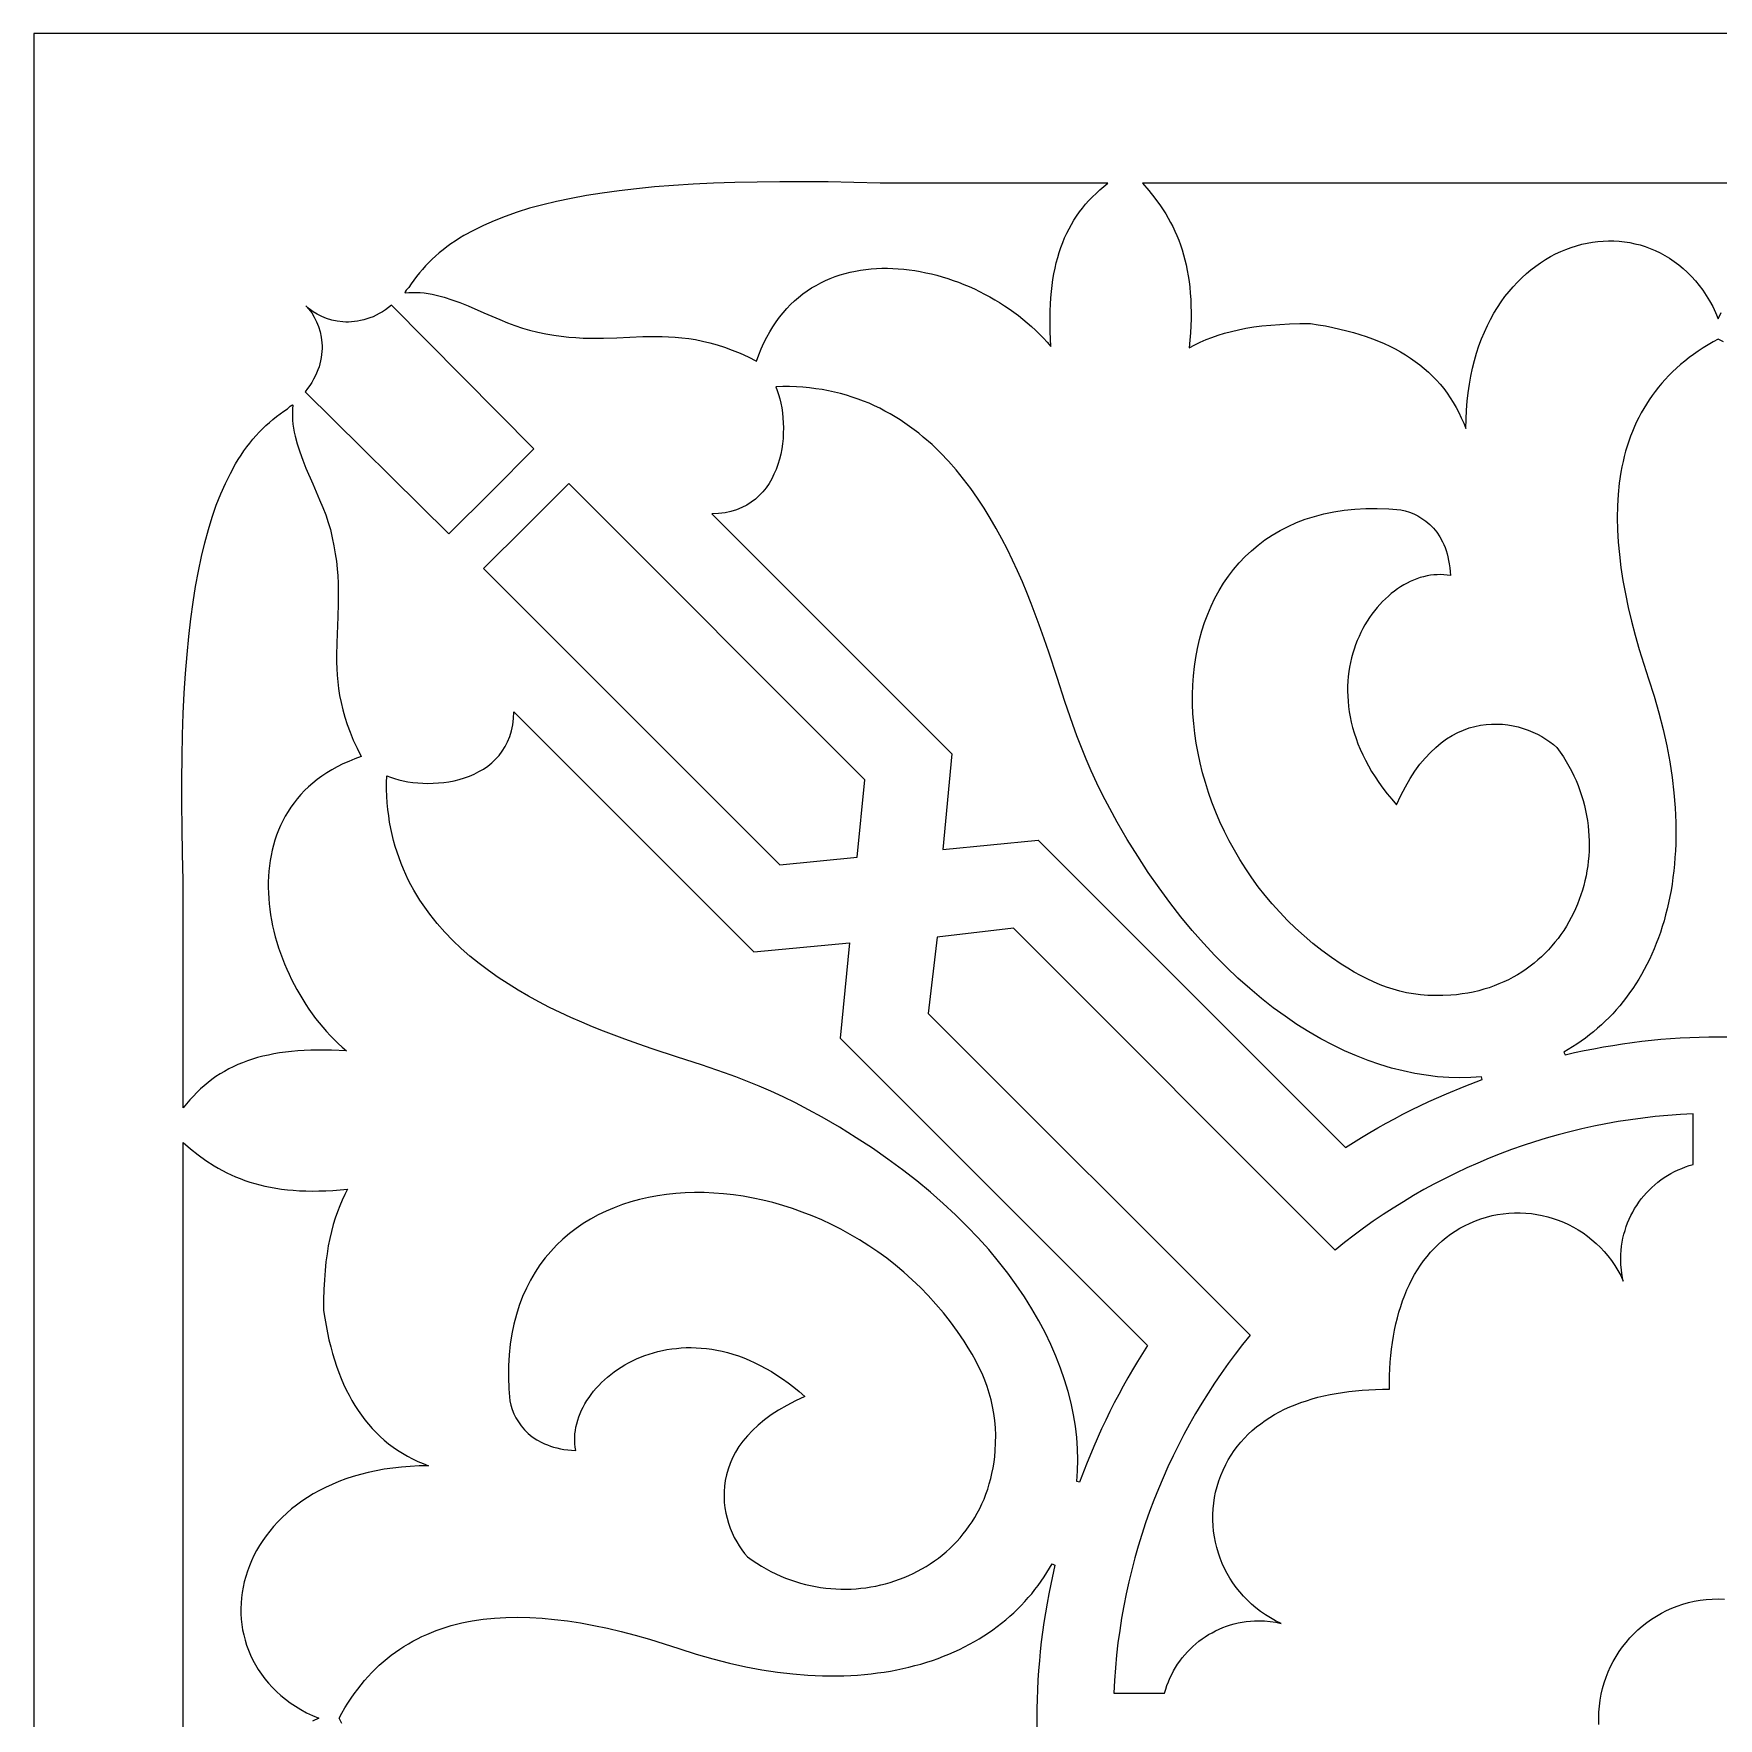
# Model space of a CAD drawing. Extents: x -86.7 to -36.7, y -118.9 to -68.9.
# Drawn here: x -86.72 to -61.72, y -93.87 to -68.87 of the extents above; entities that cross this region are included whole.
import ezdxf

# ---------------------------------------------------------------- set-up
doc = ezdxf.new("R2010")
doc.units = 0
doc.header["$MEASUREMENT"] = 0
doc.layers.add('LAYER_1', color=18, linetype='CONTINUOUS')

msp = doc.modelspace()

# ---------------------------------------------------------------- linework, layer by layer
at = {"layer": 'LAYER_1'}
for points in [[(-86.719, -118.871), (-36.719, -118.871), (-36.719, -68.871), (-86.719, -68.871)], [(-81.209, -72.719), (-81.153, -72.713), (-81.096, -72.71), (-81.039, -72.71), (-80.982, -72.713), (-80.924, -72.719), (-80.866, -72.727), (-80.807, -72.738), (-80.748, -72.751), (-80.63, -72.782), (-80.512, -72.82), (-80.393, -72.863), (-80.274, -72.911), (-80.037, -73.012), (-79.804, -73.114), (-79.69, -73.161), (-79.577, -73.204), (-79.467, -73.242), (-79.359, -73.273), (-79.237, -73.303), (-79.118, -73.327), (-79.002, -73.347), (-78.89, -73.362), (-78.78, -73.374), (-78.672, -73.382), (-78.567, -73.388), (-78.463, -73.39), (-78.262, -73.39), (-78.066, -73.383), (-77.682, -73.367), (-77.491, -73.364), (-77.394, -73.365), (-77.297, -73.368), (-77.199, -73.374), (-77.1, -73.383), (-76.999, -73.395), (-76.897, -73.412), (-76.793, -73.432), (-76.687, -73.458), (-76.578, -73.488), (-76.467, -73.524), (-76.353, -73.566), (-76.236, -73.614), (-76.116, -73.669), (-75.992, -73.731), (-75.958, -73.637), (-75.922, -73.546), (-75.882, -73.459), (-75.841, -73.376), (-75.797, -73.297), (-75.751, -73.221), (-75.702, -73.148), (-75.651, -73.079), (-75.598, -73.013), (-75.543, -72.951), (-75.487, -72.892), (-75.428, -72.836), (-75.367, -72.784), (-75.305, -72.734), (-75.241, -72.688), (-75.175, -72.645), (-75.108, -72.606), (-75.039, -72.569), (-74.969, -72.535), (-74.898, -72.504), (-74.825, -72.477), (-74.752, -72.452), (-74.677, -72.43), (-74.601, -72.411), (-74.525, -72.394), (-74.447, -72.381), (-74.369, -72.37), (-74.29, -72.362), (-74.211, -72.356), (-74.131, -72.353), (-74.05, -72.353), (-73.969, -72.355), (-73.888, -72.359), (-73.807, -72.366), (-73.725, -72.376), (-73.643, -72.387), (-73.562, -72.401), (-73.48, -72.418), (-73.398, -72.436), (-73.317, -72.457), (-73.236, -72.48), (-73.155, -72.505), (-73.075, -72.532), (-72.995, -72.561), (-72.916, -72.592), (-72.838, -72.625), (-72.76, -72.66), (-72.683, -72.697), (-72.607, -72.736), (-72.532, -72.777), (-72.458, -72.819), (-72.385, -72.863), (-72.314, -72.909), (-72.243, -72.956), (-72.174, -73.005), (-72.107, -73.056), (-72.041, -73.108), (-71.976, -73.162), (-71.913, -73.217), (-71.852, -73.273), (-71.793, -73.331), (-71.735, -73.39), (-71.679, -73.451), (-71.626, -73.512), (-71.635, -73.293), (-71.636, -73.084), (-71.634, -72.984), (-71.63, -72.886), (-71.624, -72.791), (-71.615, -72.699), (-71.605, -72.609), (-71.593, -72.521), (-71.579, -72.436), (-71.562, -72.353), (-71.544, -72.273), (-71.523, -72.194), (-71.501, -72.118), (-71.476, -72.044), (-71.449, -71.971), (-71.42, -71.901), (-71.389, -71.833), (-71.355, -71.766), (-71.32, -71.701), (-71.282, -71.638), (-71.242, -71.577), (-71.199, -71.517), (-71.155, -71.459), (-71.108, -71.402), (-71.059, -71.347), (-71.007, -71.293), (-70.954, -71.241), (-70.897, -71.189), (-70.839, -71.139), (-70.778, -71.091), (-74.158, -71.091), (-74.549, -71.08), (-74.928, -71.072), (-75.293, -71.069), (-75.645, -71.069), (-75.985, -71.073), (-76.313, -71.08), (-76.629, -71.091), (-76.933, -71.106), (-77.225, -71.124), (-77.506, -71.146), (-77.775, -71.172), (-78.033, -71.202), (-78.281, -71.236), (-78.517, -71.274), (-78.743, -71.315), (-78.959, -71.361), (-79.164, -71.41), (-79.36, -71.463), (-79.546, -71.52), (-79.722, -71.582), (-79.888, -71.647), (-80.046, -71.717), (-80.194, -71.79), (-80.334, -71.868), (-80.4, -71.908), (-80.464, -71.949), (-80.527, -71.992), (-80.587, -72.035), (-80.645, -72.08), (-80.701, -72.125), (-80.755, -72.172), (-80.807, -72.22), (-80.857, -72.268), (-80.905, -72.318), (-80.951, -72.369), (-80.996, -72.421), (-81.038, -72.474), (-81.079, -72.528), (-81.117, -72.583), (-81.154, -72.639), (-81.19, -72.68), (-81.206, -72.703), (-81.21, -72.713)], [(-81.407, -72.898), (-81.453, -72.935), (-81.499, -72.968), (-81.545, -72.998), (-81.591, -73.025), (-81.637, -73.049), (-81.683, -73.071), (-81.729, -73.089), (-81.776, -73.105), (-81.821, -73.119), (-81.867, -73.13), (-81.912, -73.139), (-81.957, -73.145), (-82.002, -73.149), (-82.046, -73.151), (-82.089, -73.151), (-82.132, -73.149), (-82.215, -73.139), (-82.295, -73.122), (-82.372, -73.099), (-82.444, -73.069), (-82.512, -73.035), (-82.574, -72.997), (-82.631, -72.954), (-82.682, -72.909), (-82.636, -72.96), (-82.594, -73.016), (-82.555, -73.079), (-82.521, -73.146), (-82.492, -73.219), (-82.469, -73.295), (-82.452, -73.375), (-82.442, -73.459), (-82.44, -73.502), (-82.44, -73.545), (-82.442, -73.589), (-82.446, -73.633), (-82.452, -73.678), (-82.461, -73.724), (-82.472, -73.769), (-82.485, -73.815), (-82.501, -73.861), (-82.52, -73.907), (-82.542, -73.954), (-82.566, -74), (-82.593, -74.046), (-82.623, -74.092), (-82.656, -74.138), (-82.692, -74.184), (-80.558, -76.295), (-79.927, -75.664), (-79.296, -75.032)], [(-65.232, -84.354), (-65.392, -84.364), (-65.555, -84.367), (-65.719, -84.362), (-65.886, -84.35), (-66.054, -84.329), (-66.224, -84.301), (-66.395, -84.265), (-66.568, -84.221), (-66.741, -84.169), (-66.916, -84.109), (-67.091, -84.041), (-67.267, -83.964), (-67.444, -83.879), (-67.62, -83.786), (-67.797, -83.684), (-67.973, -83.573), (-68.149, -83.454), (-68.325, -83.326), (-68.5, -83.189), (-68.674, -83.043), (-68.848, -82.889), (-69.02, -82.725), (-69.191, -82.552), (-69.36, -82.37), (-69.528, -82.178), (-69.694, -81.977), (-69.858, -81.767), (-70.019, -81.547), (-70.179, -81.318), (-70.335, -81.079), (-70.49, -80.83), (-70.641, -80.571), (-70.751, -80.371), (-70.852, -80.179), (-70.943, -79.993), (-71.026, -79.813), (-71.102, -79.637), (-71.172, -79.464), (-71.237, -79.293), (-71.299, -79.123), (-71.416, -78.781), (-71.532, -78.427), (-71.656, -78.051), (-71.724, -77.853), (-71.797, -77.645), (-71.855, -77.486), (-71.916, -77.326), (-71.98, -77.165), (-72.047, -77.005), (-72.118, -76.844), (-72.192, -76.684), (-72.269, -76.526), (-72.35, -76.369), (-72.435, -76.214), (-72.524, -76.061), (-72.616, -75.911), (-72.713, -75.764), (-72.814, -75.62), (-72.92, -75.481), (-73.029, -75.346), (-73.144, -75.215), (-73.263, -75.09), (-73.387, -74.97), (-73.517, -74.857), (-73.583, -74.802), (-73.651, -74.75), (-73.72, -74.699), (-73.79, -74.649), (-73.862, -74.602), (-73.935, -74.556), (-74.01, -74.512), (-74.086, -74.471), (-74.163, -74.431), (-74.242, -74.393), (-74.322, -74.357), (-74.403, -74.324), (-74.486, -74.293), (-74.571, -74.264), (-74.657, -74.237), (-74.745, -74.212), (-74.834, -74.191), (-74.924, -74.171), (-75.016, -74.154), (-75.11, -74.14), (-75.206, -74.128), (-75.303, -74.119), (-75.401, -74.112), (-75.501, -74.109), (-75.603, -74.108), (-75.707, -74.11), (-75.684, -74.166), (-75.664, -74.226), (-75.646, -74.289), (-75.631, -74.355), (-75.618, -74.424), (-75.607, -74.496), (-75.6, -74.57), (-75.595, -74.645), (-75.593, -74.722), (-75.595, -74.799), (-75.599, -74.877), (-75.607, -74.956), (-75.619, -75.034), (-75.634, -75.111), (-75.653, -75.188), (-75.675, -75.264), (-75.702, -75.337), (-75.733, -75.409), (-75.767, -75.479), (-75.807, -75.545), (-75.85, -75.609), (-75.898, -75.669), (-75.951, -75.725), (-76.008, -75.777), (-76.071, -75.825), (-76.138, -75.867), (-76.211, -75.904), (-76.289, -75.936), (-76.372, -75.961), (-76.46, -75.98), (-76.555, -75.992), (-76.654, -75.998), (-73.093, -79.559), (-73.228, -80.979), (-71.814, -80.838), (-67.25, -85.401), (-67.132, -85.326), (-67.013, -85.252), (-66.893, -85.18), (-66.771, -85.109), (-66.648, -85.04), (-66.524, -84.973), (-66.399, -84.907), (-66.272, -84.843), (-66.016, -84.72), (-65.755, -84.604), (-65.491, -84.495), (-65.223, -84.393)], [(-82.872, -74.382), (-82.878, -74.438), (-82.881, -74.494), (-82.88, -74.551), (-82.877, -74.609), (-82.872, -74.667), (-82.863, -74.725), (-82.853, -74.784), (-82.84, -74.842), (-82.809, -74.96), (-82.771, -75.079), (-82.727, -75.198), (-82.68, -75.317), (-82.579, -75.554), (-82.477, -75.787), (-82.43, -75.901), (-82.386, -76.013), (-82.348, -76.124), (-82.317, -76.231), (-82.288, -76.354), (-82.264, -76.473), (-82.244, -76.588), (-82.228, -76.701), (-82.217, -76.811), (-82.208, -76.919), (-82.203, -77.024), (-82.2, -77.127), (-82.201, -77.329), (-82.207, -77.525), (-82.223, -77.909), (-82.227, -78.1), (-82.226, -78.196), (-82.222, -78.293), (-82.217, -78.391), (-82.208, -78.491), (-82.195, -78.591), (-82.179, -78.694), (-82.158, -78.798), (-82.133, -78.904), (-82.102, -79.013), (-82.066, -79.124), (-82.024, -79.238), (-81.976, -79.355), (-81.921, -79.476), (-81.859, -79.599), (-81.954, -79.633), (-82.044, -79.67), (-82.131, -79.709), (-82.214, -79.75), (-82.294, -79.794), (-82.37, -79.84), (-82.442, -79.889), (-82.512, -79.94), (-82.577, -79.993), (-82.64, -80.047), (-82.699, -80.104), (-82.754, -80.163), (-82.807, -80.224), (-82.856, -80.286), (-82.902, -80.35), (-82.945, -80.416), (-82.985, -80.483), (-83.022, -80.552), (-83.055, -80.622), (-83.086, -80.693), (-83.114, -80.765), (-83.139, -80.839), (-83.161, -80.914), (-83.18, -80.989), (-83.196, -81.066), (-83.21, -81.143), (-83.221, -81.222), (-83.229, -81.3), (-83.234, -81.38), (-83.238, -81.46), (-83.238, -81.541), (-83.236, -81.621), (-83.231, -81.703), (-83.224, -81.784), (-83.215, -81.866), (-83.203, -81.947), (-83.189, -82.029), (-83.173, -82.111), (-83.154, -82.192), (-83.134, -82.274), (-83.111, -82.355), (-83.086, -82.435), (-83.059, -82.516), (-83.029, -82.595), (-82.998, -82.674), (-82.965, -82.753), (-82.93, -82.83), (-82.893, -82.907), (-82.854, -82.983), (-82.814, -83.058), (-82.772, -83.132), (-82.727, -83.205), (-82.682, -83.277), (-82.634, -83.347), (-82.585, -83.416), (-82.535, -83.484), (-82.483, -83.55), (-82.429, -83.615), (-82.374, -83.677), (-82.318, -83.739), (-82.26, -83.798), (-82.201, -83.856), (-82.14, -83.911), (-82.078, -83.965), (-82.298, -83.956), (-82.507, -83.954), (-82.607, -83.956), (-82.704, -83.961), (-82.799, -83.967), (-82.892, -83.975), (-82.982, -83.985), (-83.069, -83.998), (-83.155, -84.012), (-83.237, -84.028), (-83.318, -84.047), (-83.397, -84.067), (-83.473, -84.09), (-83.547, -84.115), (-83.619, -84.142), (-83.69, -84.171), (-83.758, -84.202), (-83.825, -84.235), (-83.89, -84.271), (-83.953, -84.309), (-84.014, -84.349), (-84.074, -84.391), (-84.132, -84.436), (-84.189, -84.483), (-84.244, -84.532), (-84.298, -84.583), (-84.35, -84.637), (-84.401, -84.693), (-84.451, -84.752), (-84.5, -84.812), (-84.5, -81.433), (-84.511, -81.041), (-84.518, -80.663), (-84.522, -80.298), (-84.522, -79.946), (-84.518, -79.605), (-84.511, -79.278), (-84.5, -78.962), (-84.485, -78.658), (-84.466, -78.366), (-84.444, -78.085), (-84.418, -77.816), (-84.388, -77.557), (-84.355, -77.31), (-84.317, -77.073), (-84.275, -76.847), (-84.23, -76.632), (-84.181, -76.426), (-84.127, -76.231), (-84.07, -76.045), (-84.009, -75.869), (-83.943, -75.702), (-83.874, -75.545), (-83.801, -75.397), (-83.723, -75.257), (-83.683, -75.191), (-83.641, -75.126), (-83.599, -75.064), (-83.555, -75.004), (-83.511, -74.946), (-83.465, -74.89), (-83.419, -74.836), (-83.371, -74.784), (-83.322, -74.734), (-83.273, -74.686), (-83.222, -74.639), (-83.17, -74.595), (-83.117, -74.553), (-83.063, -74.512), (-83.008, -74.473), (-82.951, -74.437), (-82.911, -74.401), (-82.888, -74.384), (-82.878, -74.381)], [(-74.499, -81.092), (-74.386, -79.943), (-78.78, -75.548), (-79.412, -76.179), (-80.043, -76.81), (-75.648, -81.205)], [(-65.693, -76.914), (-65.742, -76.906), (-65.792, -76.901), (-65.841, -76.899), (-65.891, -76.9), (-65.942, -76.903), (-65.992, -76.909), (-66.042, -76.918), (-66.092, -76.93), (-66.142, -76.944), (-66.192, -76.961), (-66.241, -76.98), (-66.29, -77.002), (-66.339, -77.026), (-66.387, -77.052), (-66.434, -77.081), (-66.481, -77.112), (-66.527, -77.145), (-66.572, -77.181), (-66.616, -77.218), (-66.66, -77.258), (-66.702, -77.3), (-66.743, -77.343), (-66.783, -77.389), (-66.822, -77.436), (-66.859, -77.485), (-66.895, -77.536), (-66.93, -77.589), (-66.963, -77.643), (-66.994, -77.699), (-67.024, -77.757), (-67.051, -77.816), (-67.077, -77.877), (-67.102, -77.939), (-67.124, -78.003), (-67.144, -78.067), (-67.162, -78.134), (-67.177, -78.201), (-67.191, -78.27), (-67.202, -78.339), (-67.21, -78.41), (-67.216, -78.482), (-67.22, -78.555), (-67.22, -78.629), (-67.219, -78.704), (-67.214, -78.779), (-67.206, -78.856), (-67.196, -78.933), (-67.182, -79.011), (-67.166, -79.089), (-67.146, -79.169), (-67.123, -79.248), (-67.096, -79.329), (-67.067, -79.409), (-67.033, -79.491), (-66.997, -79.572), (-66.956, -79.654), (-66.912, -79.736), (-66.864, -79.819), (-66.813, -79.901), (-66.757, -79.984), (-66.698, -80.067), (-66.634, -80.15), (-66.566, -80.233), (-66.494, -80.315), (-66.43, -80.175), (-66.363, -80.046), (-66.293, -79.926), (-66.221, -79.815), (-66.147, -79.714), (-66.07, -79.622), (-65.992, -79.539), (-65.913, -79.464), (-65.832, -79.397), (-65.751, -79.338), (-65.668, -79.287), (-65.585, -79.243), (-65.501, -79.206), (-65.417, -79.175), (-65.333, -79.152), (-65.25, -79.134), (-65.166, -79.122), (-65.084, -79.116), (-65.002, -79.116), (-64.921, -79.12), (-64.842, -79.129), (-64.764, -79.143), (-64.688, -79.16), (-64.613, -79.182), (-64.541, -79.208), (-64.471, -79.237), (-64.404, -79.269), (-64.34, -79.303), (-64.278, -79.341), (-64.22, -79.38), (-64.165, -79.422), (-64.114, -79.465), (-64.065, -79.533), (-64.019, -79.601), (-63.976, -79.671), (-63.936, -79.741), (-63.898, -79.812), (-63.863, -79.884), (-63.831, -79.956), (-63.801, -80.029), (-63.773, -80.102), (-63.748, -80.176), (-63.726, -80.25), (-63.706, -80.325), (-63.689, -80.4), (-63.674, -80.475), (-63.662, -80.55), (-63.652, -80.625), (-63.644, -80.7), (-63.639, -80.776), (-63.636, -80.851), (-63.636, -80.926), (-63.638, -81), (-63.642, -81.075), (-63.649, -81.149), (-63.658, -81.223), (-63.669, -81.296), (-63.682, -81.369), (-63.698, -81.441), (-63.716, -81.512), (-63.736, -81.583), (-63.758, -81.653), (-63.783, -81.722), (-63.809, -81.79), (-63.838, -81.857), (-63.869, -81.924), (-63.902, -81.989), (-63.937, -82.053), (-63.974, -82.116), (-64.013, -82.178), (-64.054, -82.238), (-64.097, -82.297), (-64.143, -82.354), (-64.19, -82.41), (-64.239, -82.465), (-64.29, -82.518), (-64.343, -82.569), (-64.398, -82.618), (-64.454, -82.666), (-64.513, -82.711), (-64.573, -82.755), (-64.636, -82.797), (-64.7, -82.837), (-64.765, -82.875), (-64.833, -82.91), (-64.902, -82.943), (-64.974, -82.974), (-65.046, -83.003), (-65.121, -83.029), (-65.197, -83.053), (-65.275, -83.074), (-65.355, -83.093), (-65.436, -83.109), (-65.519, -83.122), (-65.603, -83.133), (-65.689, -83.14), (-65.806, -83.146), (-65.919, -83.147), (-66.03, -83.143), (-66.137, -83.135), (-66.242, -83.121), (-66.345, -83.103), (-66.446, -83.08), (-66.545, -83.053), (-66.643, -83.021), (-66.739, -82.985), (-66.836, -82.944), (-66.931, -82.899), (-67.027, -82.85), (-67.123, -82.797), (-67.219, -82.739), (-67.316, -82.678), (-67.461, -82.58), (-67.601, -82.477), (-67.736, -82.371), (-67.866, -82.261), (-67.992, -82.147), (-68.112, -82.03), (-68.228, -81.909), (-68.339, -81.786), (-68.445, -81.659), (-68.546, -81.53), (-68.642, -81.398), (-68.733, -81.264), (-68.819, -81.128), (-68.901, -80.99), (-68.977, -80.85), (-69.049, -80.709), (-69.115, -80.566), (-69.176, -80.423), (-69.233, -80.278), (-69.284, -80.132), (-69.331, -79.986), (-69.372, -79.84), (-69.409, -79.694), (-69.44, -79.547), (-69.466, -79.401), (-69.487, -79.255), (-69.504, -79.11), (-69.515, -78.965), (-69.52, -78.822), (-69.521, -78.68), (-69.517, -78.539), (-69.507, -78.4), (-69.493, -78.262), (-69.473, -78.127), (-69.448, -77.993), (-69.418, -77.862), (-69.383, -77.734), (-69.342, -77.608), (-69.296, -77.485), (-69.246, -77.366), (-69.189, -77.249), (-69.128, -77.136), (-69.061, -77.027), (-68.989, -76.922), (-68.912, -76.821), (-68.83, -76.724), (-68.742, -76.632), (-68.649, -76.544), (-68.55, -76.461), (-68.447, -76.384), (-68.338, -76.311), (-68.223, -76.244), (-68.104, -76.183), (-67.978, -76.127), (-67.848, -76.078), (-67.712, -76.035), (-67.571, -75.998), (-67.424, -75.968), (-67.272, -75.944), (-67.114, -75.928), (-66.951, -75.919), (-66.783, -75.917), (-66.609, -75.923), (-66.429, -75.936), (-66.366, -75.953), (-66.303, -75.973), (-66.24, -75.998), (-66.177, -76.029), (-66.117, -76.065), (-66.058, -76.106), (-66.001, -76.154), (-65.948, -76.208), (-65.898, -76.269), (-65.852, -76.337), (-65.811, -76.413), (-65.792, -76.453), (-65.775, -76.496), (-65.759, -76.541), (-65.745, -76.588), (-65.732, -76.636), (-65.721, -76.687), (-65.711, -76.741), (-65.703, -76.796), (-65.697, -76.854)], [(-71.237, -90.358), (-71.227, -90.198), (-71.224, -90.036), (-71.229, -89.871), (-71.241, -89.705), (-71.261, -89.537), (-71.289, -89.367), (-71.325, -89.195), (-71.369, -89.023), (-71.421, -88.849), (-71.481, -88.675), (-71.55, -88.499), (-71.626, -88.323), (-71.711, -88.147), (-71.805, -87.971), (-71.907, -87.794), (-72.017, -87.618), (-72.137, -87.441), (-72.265, -87.266), (-72.402, -87.09), (-72.547, -86.916), (-72.702, -86.743), (-72.866, -86.571), (-73.039, -86.4), (-73.221, -86.231), (-73.412, -86.063), (-73.613, -85.897), (-73.824, -85.733), (-74.043, -85.572), (-74.273, -85.412), (-74.512, -85.255), (-74.761, -85.101), (-75.019, -84.95), (-75.22, -84.84), (-75.412, -84.739), (-75.598, -84.648), (-75.778, -84.565), (-75.954, -84.489), (-76.126, -84.419), (-76.297, -84.353), (-76.467, -84.291), (-76.81, -84.174), (-77.164, -84.058), (-77.539, -83.934), (-77.738, -83.867), (-77.945, -83.794), (-78.105, -83.735), (-78.265, -83.674), (-78.425, -83.61), (-78.586, -83.543), (-78.747, -83.472), (-78.906, -83.399), (-79.065, -83.321), (-79.222, -83.24), (-79.377, -83.155), (-79.53, -83.067), (-79.68, -82.974), (-79.827, -82.877), (-79.971, -82.776), (-80.11, -82.671), (-80.245, -82.561), (-80.375, -82.447), (-80.501, -82.327), (-80.62, -82.203), (-80.734, -82.074), (-80.788, -82.008), (-80.841, -81.94), (-80.892, -81.871), (-80.941, -81.8), (-80.989, -81.729), (-81.035, -81.655), (-81.078, -81.581), (-81.12, -81.505), (-81.16, -81.428), (-81.198, -81.349), (-81.233, -81.269), (-81.267, -81.187), (-81.298, -81.104), (-81.327, -81.02), (-81.354, -80.934), (-81.378, -80.846), (-81.4, -80.757), (-81.42, -80.666), (-81.437, -80.574), (-81.451, -80.48), (-81.463, -80.385), (-81.472, -80.288), (-81.479, -80.189), (-81.482, -80.089), (-81.483, -79.987), (-81.481, -79.884), (-81.425, -79.906), (-81.365, -79.927), (-81.302, -79.944), (-81.236, -79.96), (-81.166, -79.973), (-81.095, -79.983), (-81.021, -79.991), (-80.946, -79.996), (-80.869, -79.997), (-80.792, -79.996), (-80.714, -79.991), (-80.635, -79.983), (-80.557, -79.972), (-80.479, -79.957), (-80.403, -79.938), (-80.327, -79.915), (-80.253, -79.889), (-80.182, -79.858), (-80.112, -79.823), (-80.046, -79.784), (-79.982, -79.741), (-79.922, -79.693), (-79.866, -79.64), (-79.814, -79.582), (-79.766, -79.52), (-79.724, -79.452), (-79.686, -79.38), (-79.655, -79.302), (-79.629, -79.219), (-79.61, -79.13), (-79.598, -79.036), (-79.593, -78.936), (-76.031, -82.498), (-74.612, -82.363), (-74.752, -83.776), (-70.189, -88.341), (-70.264, -88.458), (-70.338, -88.577), (-70.411, -88.698), (-70.481, -88.819), (-70.55, -88.942), (-70.618, -89.067), (-70.684, -89.192), (-70.748, -89.319), (-70.81, -89.446), (-70.871, -89.575), (-70.987, -89.836), (-71.096, -90.1), (-71.198, -90.368)], [(-66.601, -88.989), (-66.601, -88.886), (-66.599, -88.785), (-66.594, -88.684), (-66.588, -88.585), (-66.579, -88.487), (-66.569, -88.391), (-66.556, -88.295), (-66.541, -88.202), (-66.523, -88.11), (-66.504, -88.019), (-66.482, -87.93), (-66.458, -87.843), (-66.432, -87.758), (-66.404, -87.674), (-66.373, -87.593), (-66.34, -87.513), (-66.304, -87.436), (-66.267, -87.36), (-66.227, -87.287), (-66.184, -87.216), (-66.139, -87.147), (-66.092, -87.081), (-66.042, -87.017), (-65.99, -86.955), (-65.936, -86.897), (-65.879, -86.84), (-65.819, -86.787), (-65.757, -86.736), (-65.693, -86.687), (-65.626, -86.642), (-65.556, -86.6), (-65.484, -86.561), (-65.404, -86.522), (-65.324, -86.488), (-65.242, -86.458), (-65.16, -86.433), (-65.077, -86.412), (-64.994, -86.395), (-64.91, -86.383), (-64.827, -86.374), (-64.743, -86.37), (-64.66, -86.37), (-64.577, -86.374), (-64.494, -86.382), (-64.413, -86.393), (-64.331, -86.409), (-64.251, -86.428), (-64.172, -86.452), (-64.094, -86.479), (-64.017, -86.509), (-63.942, -86.544), (-63.869, -86.582), (-63.797, -86.623), (-63.727, -86.668), (-63.66, -86.717), (-63.594, -86.769), (-63.531, -86.824), (-63.47, -86.883), (-63.412, -86.945), (-63.357, -87.01), (-63.305, -87.078), (-63.256, -87.15), (-63.21, -87.225), (-63.168, -87.302), (-63.129, -87.384), (-63.145, -87.303), (-63.157, -87.221), (-63.164, -87.137), (-63.167, -87.053), (-63.165, -86.99), (-63.161, -86.928), (-63.155, -86.867), (-63.146, -86.807), (-63.134, -86.747), (-63.12, -86.689), (-63.104, -86.631), (-63.086, -86.574), (-63.065, -86.519), (-63.042, -86.464), (-63.017, -86.411), (-62.99, -86.359), (-62.961, -86.308), (-62.93, -86.259), (-62.897, -86.21), (-62.862, -86.164), (-62.825, -86.118), (-62.786, -86.075), (-62.746, -86.033), (-62.704, -85.992), (-62.661, -85.953), (-62.616, -85.916), (-62.57, -85.881), (-62.522, -85.848), (-62.472, -85.816), (-62.422, -85.787), (-62.37, -85.759), (-62.317, -85.734), (-62.262, -85.71), (-62.207, -85.689), (-62.151, -85.67), (-62.093, -85.654), (-62.093, -84.901), (-62.281, -84.911), (-62.468, -84.925), (-62.654, -84.942), (-62.839, -84.963), (-63.023, -84.988), (-63.205, -85.016), (-63.386, -85.048), (-63.566, -85.084), (-63.745, -85.123), (-63.922, -85.166), (-64.098, -85.212), (-64.273, -85.262), (-64.446, -85.315), (-64.617, -85.372), (-64.787, -85.432), (-64.956, -85.495), (-65.122, -85.561), (-65.287, -85.631), (-65.451, -85.704), (-65.612, -85.78), (-65.772, -85.859), (-65.93, -85.941), (-66.087, -86.026), (-66.241, -86.114), (-66.393, -86.205), (-66.544, -86.299), (-66.692, -86.396), (-66.839, -86.496), (-66.983, -86.598), (-67.125, -86.703), (-67.265, -86.811), (-67.403, -86.922), (-72.165, -82.159), (-72.18, -82.145), (-73.31, -82.28), (-73.445, -83.411), (-73.431, -83.426), (-68.669, -88.188), (-68.779, -88.326), (-68.887, -88.466), (-68.992, -88.608), (-69.095, -88.752), (-69.195, -88.898), (-69.291, -89.047), (-69.385, -89.197), (-69.476, -89.35), (-69.565, -89.504), (-69.65, -89.66), (-69.732, -89.818), (-69.811, -89.978), (-69.887, -90.14), (-69.96, -90.303), (-70.029, -90.468), (-70.096, -90.635), (-70.159, -90.803), (-70.219, -90.973), (-70.275, -91.145), (-70.329, -91.318), (-70.378, -91.492), (-70.425, -91.668), (-70.467, -91.846), (-70.507, -92.024), (-70.542, -92.204), (-70.575, -92.385), (-70.603, -92.568), (-70.628, -92.752), (-70.649, -92.936), (-70.666, -93.122), (-70.68, -93.309), (-70.689, -93.497), (-69.937, -93.497), (-69.92, -93.44), (-69.901, -93.384), (-69.88, -93.328), (-69.857, -93.274), (-69.831, -93.221), (-69.804, -93.169), (-69.774, -93.118), (-69.743, -93.069), (-69.71, -93.021), (-69.674, -92.975), (-69.637, -92.93), (-69.598, -92.886), (-69.558, -92.844), (-69.516, -92.804), (-69.472, -92.766), (-69.427, -92.729), (-69.38, -92.694), (-69.332, -92.661), (-69.283, -92.63), (-69.232, -92.601), (-69.18, -92.573), (-69.126, -92.548), (-69.072, -92.525), (-69.016, -92.505), (-68.96, -92.486), (-68.902, -92.47), (-68.843, -92.456), (-68.784, -92.445), (-68.724, -92.436), (-68.663, -92.429), (-68.601, -92.425), (-68.538, -92.424), (-68.453, -92.426), (-68.37, -92.434), (-68.288, -92.446), (-68.207, -92.462), (-68.289, -92.423), (-68.366, -92.38), (-68.441, -92.334), (-68.512, -92.285), (-68.581, -92.233), (-68.646, -92.178), (-68.708, -92.12), (-68.766, -92.059), (-68.822, -91.996), (-68.874, -91.931), (-68.922, -91.863), (-68.967, -91.793), (-69.009, -91.722), (-69.047, -91.648), (-69.081, -91.573), (-69.112, -91.497), (-69.139, -91.419), (-69.162, -91.339), (-69.182, -91.259), (-69.197, -91.178), (-69.209, -91.096), (-69.217, -91.014), (-69.221, -90.931), (-69.221, -90.848), (-69.216, -90.764), (-69.208, -90.681), (-69.195, -90.597), (-69.179, -90.514), (-69.158, -90.431), (-69.132, -90.349), (-69.103, -90.268), (-69.069, -90.187), (-69.03, -90.107), (-68.991, -90.035), (-68.948, -89.965), (-68.903, -89.898), (-68.855, -89.834), (-68.804, -89.772), (-68.75, -89.712), (-68.694, -89.655), (-68.635, -89.6), (-68.574, -89.548), (-68.51, -89.499), (-68.443, -89.451), (-68.375, -89.407), (-68.304, -89.364), (-68.23, -89.324), (-68.155, -89.286), (-68.077, -89.251), (-67.998, -89.218), (-67.916, -89.187), (-67.833, -89.159), (-67.747, -89.132), (-67.66, -89.108), (-67.571, -89.087), (-67.481, -89.067), (-67.389, -89.05), (-67.295, -89.035), (-67.2, -89.022), (-67.103, -89.011), (-67.005, -89.002), (-66.906, -88.996), (-66.806, -88.992), (-66.704, -88.989)], [(-78.676, -89.898), (-78.684, -89.849), (-78.689, -89.799), (-78.691, -89.749), (-78.691, -89.699), (-78.687, -89.649), (-78.681, -89.599), (-78.672, -89.549), (-78.661, -89.499), (-78.646, -89.449), (-78.63, -89.399), (-78.61, -89.35), (-78.589, -89.301), (-78.565, -89.252), (-78.538, -89.204), (-78.509, -89.157), (-78.478, -89.11), (-78.445, -89.064), (-78.41, -89.019), (-78.372, -88.974), (-78.333, -88.931), (-78.291, -88.889), (-78.247, -88.848), (-78.202, -88.808), (-78.155, -88.769), (-78.105, -88.731), (-78.054, -88.695), (-78.002, -88.661), (-77.947, -88.628), (-77.891, -88.597), (-77.833, -88.567), (-77.774, -88.539), (-77.714, -88.513), (-77.652, -88.489), (-77.588, -88.467), (-77.523, -88.447), (-77.457, -88.429), (-77.39, -88.414), (-77.321, -88.4), (-77.251, -88.389), (-77.181, -88.381), (-77.109, -88.375), (-77.036, -88.371), (-76.962, -88.37), (-76.887, -88.372), (-76.812, -88.377), (-76.735, -88.384), (-76.658, -88.395), (-76.58, -88.409), (-76.501, -88.425), (-76.422, -88.445), (-76.342, -88.468), (-76.262, -88.494), (-76.181, -88.524), (-76.1, -88.557), (-76.019, -88.594), (-75.937, -88.635), (-75.855, -88.679), (-75.772, -88.726), (-75.69, -88.778), (-75.607, -88.834), (-75.524, -88.893), (-75.441, -88.957), (-75.358, -89.024), (-75.275, -89.096), (-75.415, -89.161), (-75.545, -89.228), (-75.665, -89.298), (-75.775, -89.37), (-75.876, -89.444), (-75.968, -89.52), (-76.052, -89.598), (-76.127, -89.678), (-76.194, -89.758), (-76.253, -89.84), (-76.304, -89.923), (-76.348, -90.006), (-76.385, -90.09), (-76.415, -90.174), (-76.439, -90.257), (-76.457, -90.341), (-76.468, -90.424), (-76.474, -90.507), (-76.475, -90.589), (-76.471, -90.669), (-76.462, -90.749), (-76.448, -90.827), (-76.43, -90.903), (-76.408, -90.977), (-76.383, -91.049), (-76.354, -91.119), (-76.322, -91.186), (-76.287, -91.251), (-76.25, -91.312), (-76.21, -91.371), (-76.169, -91.425), (-76.126, -91.477), (-76.058, -91.525), (-75.989, -91.571), (-75.92, -91.614), (-75.85, -91.654), (-75.779, -91.692), (-75.707, -91.727), (-75.634, -91.76), (-75.562, -91.79), (-75.488, -91.817), (-75.414, -91.842), (-75.34, -91.865), (-75.266, -91.884), (-75.191, -91.902), (-75.116, -91.917), (-75.041, -91.929), (-74.965, -91.939), (-74.89, -91.947), (-74.815, -91.952), (-74.74, -91.954), (-74.665, -91.955), (-74.59, -91.953), (-74.516, -91.949), (-74.442, -91.942), (-74.368, -91.933), (-74.295, -91.922), (-74.222, -91.908), (-74.15, -91.893), (-74.078, -91.875), (-74.008, -91.855), (-73.938, -91.833), (-73.869, -91.808), (-73.8, -91.781), (-73.733, -91.753), (-73.667, -91.722), (-73.602, -91.689), (-73.537, -91.654), (-73.475, -91.617), (-73.413, -91.578), (-73.353, -91.536), (-73.294, -91.493), (-73.236, -91.448), (-73.18, -91.401), (-73.126, -91.352), (-73.073, -91.301), (-73.022, -91.248), (-72.972, -91.193), (-72.925, -91.136), (-72.879, -91.078), (-72.835, -91.017), (-72.793, -90.955), (-72.754, -90.891), (-72.716, -90.825), (-72.68, -90.757), (-72.647, -90.688), (-72.616, -90.617), (-72.588, -90.544), (-72.561, -90.47), (-72.538, -90.393), (-72.516, -90.315), (-72.498, -90.236), (-72.482, -90.155), (-72.468, -90.072), (-72.458, -89.988), (-72.45, -89.902), (-72.444, -89.785), (-72.443, -89.671), (-72.447, -89.561), (-72.456, -89.453), (-72.469, -89.348), (-72.488, -89.246), (-72.51, -89.145), (-72.538, -89.046), (-72.569, -88.948), (-72.606, -88.851), (-72.646, -88.755), (-72.691, -88.659), (-72.74, -88.564), (-72.794, -88.468), (-72.851, -88.372), (-72.913, -88.275), (-73.011, -88.13), (-73.113, -87.99), (-73.219, -87.855), (-73.33, -87.725), (-73.443, -87.599), (-73.561, -87.479), (-73.681, -87.363), (-73.805, -87.252), (-73.932, -87.146), (-74.061, -87.045), (-74.192, -86.949), (-74.326, -86.858), (-74.463, -86.771), (-74.601, -86.69), (-74.74, -86.614), (-74.882, -86.542), (-75.024, -86.476), (-75.168, -86.414), (-75.313, -86.358), (-75.458, -86.306), (-75.604, -86.26), (-75.75, -86.218), (-75.897, -86.182), (-76.043, -86.151), (-76.19, -86.124), (-76.335, -86.103), (-76.481, -86.087), (-76.625, -86.076), (-76.768, -86.07), (-76.911, -86.069), (-77.052, -86.074), (-77.191, -86.083), (-77.328, -86.098), (-77.464, -86.118), (-77.597, -86.143), (-77.728, -86.173), (-77.857, -86.208), (-77.983, -86.248), (-78.105, -86.294), (-78.225, -86.345), (-78.341, -86.401), (-78.454, -86.463), (-78.563, -86.529), (-78.669, -86.601), (-78.77, -86.678), (-78.866, -86.761), (-78.959, -86.849), (-79.046, -86.942), (-79.129, -87.04), (-79.207, -87.144), (-79.279, -87.253), (-79.346, -87.367), (-79.408, -87.487), (-79.463, -87.612), (-79.513, -87.743), (-79.556, -87.879), (-79.593, -88.02), (-79.623, -88.167), (-79.646, -88.319), (-79.663, -88.476), (-79.672, -88.639), (-79.674, -88.808), (-79.668, -88.982), (-79.654, -89.161), (-79.638, -89.225), (-79.617, -89.288), (-79.592, -89.351), (-79.562, -89.413), (-79.526, -89.474), (-79.484, -89.533), (-79.437, -89.589), (-79.382, -89.643), (-79.322, -89.692), (-79.253, -89.738), (-79.178, -89.779), (-79.137, -89.798), (-79.095, -89.815), (-79.05, -89.831), (-79.003, -89.846), (-78.954, -89.859), (-78.903, -89.87), (-78.85, -89.88), (-78.794, -89.887), (-78.736, -89.894)]]:
    msp.add_lwpolyline(points, close=True, dxfattribs=at)
for points in [[(-61.554, -71.091), (-61.719, -71.091), (-61.885, -71.091), (-67.77, -71.091), (-70.264, -71.091), (-70.17, -71.2), (-70.081, -71.313), (-69.997, -71.428), (-69.92, -71.547), (-69.884, -71.609), (-69.849, -71.671), (-69.816, -71.735), (-69.785, -71.801), (-69.755, -71.867), (-69.727, -71.936), (-69.701, -72.006), (-69.677, -72.078), (-69.655, -72.151), (-69.635, -72.227), (-69.616, -72.304), (-69.6, -72.384), (-69.585, -72.465), (-69.573, -72.549), (-69.563, -72.635), (-69.555, -72.724), (-69.549, -72.815), (-69.545, -72.909), (-69.544, -73.005), (-69.544, -73.105), (-69.547, -73.207), (-69.553, -73.312), (-69.561, -73.419), (-69.571, -73.531), (-69.49, -73.489), (-69.407, -73.449), (-69.322, -73.412), (-69.234, -73.378), (-69.142, -73.346), (-69.046, -73.316), (-68.946, -73.289), (-68.841, -73.265), (-68.73, -73.243), (-68.614, -73.224), (-68.491, -73.208), (-68.362, -73.195), (-68.226, -73.185), (-68.082, -73.178), (-67.93, -73.173), (-67.77, -73.172), (-67.657, -73.19), (-67.547, -73.209), (-67.44, -73.231), (-67.335, -73.254), (-67.233, -73.279), (-67.134, -73.306), (-67.037, -73.335), (-66.943, -73.366), (-66.852, -73.399), (-66.763, -73.434), (-66.677, -73.471), (-66.594, -73.51), (-66.513, -73.55), (-66.435, -73.593), (-66.359, -73.638), (-66.286, -73.685), (-66.216, -73.734), (-66.148, -73.786), (-66.083, -73.839), (-66.02, -73.894), (-65.96, -73.952), (-65.902, -74.012), (-65.847, -74.074), (-65.795, -74.138), (-65.745, -74.204), (-65.698, -74.273), (-65.653, -74.343), (-65.61, -74.417), (-65.571, -74.492), (-65.533, -74.57), (-65.498, -74.65), (-65.466, -74.732), (-65.466, -74.732), (-65.465, -74.732), (-65.463, -74.594), (-65.457, -74.459), (-65.446, -74.327), (-65.432, -74.199), (-65.414, -74.075), (-65.392, -73.954), (-65.367, -73.836), (-65.338, -73.722), (-65.306, -73.612), (-65.271, -73.504), (-65.232, -73.401), (-65.191, -73.301), (-65.146, -73.204), (-65.099, -73.111), (-65.049, -73.021), (-64.997, -72.935), (-64.942, -72.852), (-64.885, -72.773), (-64.825, -72.698), (-64.764, -72.626), (-64.7, -72.558), (-64.635, -72.493), (-64.568, -72.432), (-64.499, -72.374), (-64.429, -72.32), (-64.357, -72.27), (-64.284, -72.223), (-64.21, -72.18), (-64.135, -72.14), (-64.058, -72.104), (-63.981, -72.072), (-63.904, -72.043), (-63.825, -72.018), (-63.746, -71.997), (-63.667, -71.98), (-63.588, -71.966), (-63.508, -71.955), (-63.428, -71.949), (-63.349, -71.946), (-63.269, -71.947), (-63.19, -71.952), (-63.112, -71.96), (-63.034, -71.972), (-62.956, -71.988), (-62.879, -72.007), (-62.804, -72.031), (-62.729, -72.058), (-62.655, -72.089), (-62.582, -72.123), (-62.511, -72.162), (-62.442, -72.204), (-62.373, -72.25), (-62.307, -72.3), (-62.242, -72.354), (-62.179, -72.411), (-62.119, -72.473), (-62.06, -72.538), (-62.004, -72.607), (-61.95, -72.68), (-61.898, -72.757), (-61.849, -72.838), (-61.803, -72.922), (-61.76, -73.011), (-61.719, -73.103), (-61.679, -73.011)], [(-61.642, -73.446), (-61.719, -73.403), (-61.797, -73.446), (-61.872, -73.49), (-61.945, -73.535), (-62.016, -73.582), (-62.085, -73.63), (-62.152, -73.679), (-62.216, -73.73), (-62.278, -73.782), (-62.339, -73.835), (-62.397, -73.889), (-62.453, -73.944), (-62.506, -74.001), (-62.558, -74.059), (-62.608, -74.118), (-62.656, -74.179), (-62.701, -74.24), (-62.745, -74.303), (-62.786, -74.367), (-62.826, -74.432), (-62.864, -74.498), (-62.899, -74.565), (-62.933, -74.634), (-62.965, -74.703), (-62.994, -74.774), (-63.022, -74.846), (-63.048, -74.919), (-63.072, -74.993), (-63.095, -75.069), (-63.115, -75.145), (-63.133, -75.222), (-63.15, -75.301), (-63.165, -75.38), (-63.189, -75.543), (-63.206, -75.709), (-63.216, -75.88), (-63.219, -76.054), (-63.216, -76.233), (-63.205, -76.416), (-63.188, -76.602), (-63.164, -76.792), (-63.134, -76.986), (-63.098, -77.184), (-63.056, -77.386), (-63.007, -77.591), (-62.952, -77.799), (-62.892, -78.011), (-62.825, -78.226), (-62.753, -78.445), (-62.672, -78.701), (-62.6, -78.952), (-62.538, -79.199), (-62.484, -79.441), (-62.44, -79.678), (-62.405, -79.911), (-62.379, -80.138), (-62.36, -80.361), (-62.355, -80.47), (-62.351, -80.578), (-62.349, -80.685), (-62.349, -80.79), (-62.351, -80.894), (-62.356, -80.997), (-62.362, -81.098), (-62.37, -81.198), (-62.38, -81.297), (-62.392, -81.395), (-62.405, -81.491), (-62.421, -81.585), (-62.438, -81.678), (-62.457, -81.77), (-62.478, -81.861), (-62.501, -81.95), (-62.525, -82.037), (-62.551, -82.123), (-62.579, -82.208), (-62.609, -82.291), (-62.64, -82.373), (-62.672, -82.453), (-62.707, -82.532), (-62.742, -82.609), (-62.78, -82.685), (-62.819, -82.759), (-62.859, -82.832), (-62.901, -82.903), (-62.944, -82.972), (-62.989, -83.04), (-63.035, -83.107), (-63.083, -83.171), (-63.132, -83.235), (-63.182, -83.296), (-63.233, -83.356), (-63.286, -83.415), (-63.34, -83.472), (-63.396, -83.527), (-63.452, -83.58), (-63.51, -83.632), (-63.569, -83.682), (-63.629, -83.73), (-63.691, -83.777), (-63.753, -83.822), (-63.817, -83.866), (-63.881, -83.907), (-63.947, -83.947), (-64.013, -83.985), (-63.993, -84.026), (-63.851, -83.993), (-63.71, -83.963), (-63.568, -83.935), (-63.425, -83.909), (-63.283, -83.885), (-63.14, -83.863), (-62.998, -83.843), (-62.855, -83.825), (-62.713, -83.809), (-62.57, -83.795), (-62.428, -83.784), (-62.286, -83.774), (-62.144, -83.766), (-62.002, -83.761), (-61.86, -83.758), (-61.719, -83.757), (-61.578, -83.758)], [(-84.5, -94.037), (-84.5, -93.871), (-84.5, -93.706), (-84.5, -87.821), (-84.5, -85.327), (-84.39, -85.421), (-84.278, -85.51), (-84.163, -85.594), (-84.043, -85.671), (-83.982, -85.707), (-83.919, -85.742), (-83.855, -85.775), (-83.79, -85.806), (-83.723, -85.836), (-83.655, -85.863), (-83.585, -85.889), (-83.513, -85.913), (-83.44, -85.936), (-83.364, -85.956), (-83.287, -85.974), (-83.207, -85.991), (-83.126, -86.005), (-83.042, -86.018), (-82.955, -86.028), (-82.867, -86.036), (-82.775, -86.042), (-82.682, -86.046), (-82.585, -86.047), (-82.486, -86.046), (-82.384, -86.043), (-82.279, -86.038), (-82.171, -86.03), (-82.06, -86.02), (-82.102, -86.1), (-82.141, -86.183), (-82.178, -86.268), (-82.213, -86.357), (-82.245, -86.449), (-82.275, -86.545), (-82.301, -86.645), (-82.326, -86.75), (-82.347, -86.861), (-82.366, -86.977), (-82.382, -87.099), (-82.395, -87.228), (-82.406, -87.365), (-82.413, -87.509), (-82.417, -87.66), (-82.418, -87.821), (-82.401, -87.933), (-82.381, -88.043), (-82.36, -88.151), (-82.337, -88.255), (-82.312, -88.357), (-82.284, -88.457), (-82.256, -88.553), (-82.225, -88.647), (-82.192, -88.739), (-82.157, -88.827), (-82.12, -88.913), (-82.081, -88.997), (-82.04, -89.078), (-81.997, -89.156), (-81.952, -89.231), (-81.905, -89.304), (-81.856, -89.375), (-81.805, -89.443), (-81.752, -89.508), (-81.696, -89.571), (-81.639, -89.631), (-81.579, -89.688), (-81.517, -89.743), (-81.453, -89.796), (-81.387, -89.846), (-81.318, -89.893), (-81.247, -89.938), (-81.174, -89.98), (-81.099, -90.02), (-81.021, -90.058), (-80.941, -90.092), (-80.859, -90.125), (-80.859, -90.125), (-80.859, -90.125), (-80.997, -90.127), (-81.132, -90.134), (-81.263, -90.144), (-81.391, -90.158), (-81.516, -90.176), (-81.637, -90.198), (-81.754, -90.223), (-81.868, -90.252), (-81.979, -90.284), (-82.086, -90.32), (-82.19, -90.358), (-82.29, -90.4), (-82.387, -90.444), (-82.48, -90.492), (-82.57, -90.541), (-82.656, -90.594), (-82.738, -90.649), (-82.817, -90.706), (-82.893, -90.765), (-82.965, -90.827), (-83.033, -90.89), (-83.098, -90.956), (-83.159, -91.023), (-83.217, -91.092), (-83.271, -91.162), (-83.321, -91.234), (-83.368, -91.307), (-83.411, -91.381), (-83.451, -91.456), (-83.486, -91.532), (-83.519, -91.609), (-83.547, -91.687), (-83.572, -91.765), (-83.594, -91.844), (-83.611, -91.923), (-83.625, -92.003), (-83.635, -92.083), (-83.642, -92.162), (-83.645, -92.242), (-83.644, -92.321), (-83.639, -92.4), (-83.631, -92.479), (-83.619, -92.557), (-83.603, -92.635), (-83.583, -92.711), (-83.56, -92.787), (-83.533, -92.862), (-83.502, -92.936), (-83.467, -93.008), (-83.429, -93.079), (-83.387, -93.149), (-83.341, -93.217), (-83.291, -93.284), (-83.237, -93.349), (-83.179, -93.411), (-83.118, -93.472), (-83.053, -93.531), (-82.984, -93.587), (-82.911, -93.641), (-82.834, -93.693), (-82.753, -93.741), (-82.669, -93.788), (-82.58, -93.831), (-82.488, -93.871), (-82.58, -93.912)], [(-82.145, -93.949), (-82.188, -93.871), (-82.145, -93.794), (-82.101, -93.718), (-82.055, -93.645), (-82.009, -93.574), (-81.961, -93.506), (-81.911, -93.439), (-81.861, -93.375), (-81.809, -93.312), (-81.756, -93.252), (-81.702, -93.194), (-81.646, -93.138), (-81.59, -93.084), (-81.532, -93.033), (-81.473, -92.983), (-81.412, -92.935), (-81.351, -92.89), (-81.288, -92.846), (-81.224, -92.804), (-81.159, -92.765), (-81.093, -92.727), (-81.025, -92.691), (-80.957, -92.658), (-80.887, -92.626), (-80.816, -92.596), (-80.745, -92.568), (-80.671, -92.542), (-80.597, -92.518), (-80.522, -92.496), (-80.446, -92.476), (-80.368, -92.457), (-80.29, -92.441), (-80.21, -92.426), (-80.048, -92.401), (-79.882, -92.384), (-79.711, -92.374), (-79.536, -92.371), (-79.358, -92.375), (-79.175, -92.385), (-78.989, -92.403), (-78.798, -92.426), (-78.604, -92.456), (-78.406, -92.493), (-78.205, -92.535), (-78, -92.584), (-77.792, -92.638), (-77.58, -92.699), (-77.365, -92.765), (-77.146, -92.837), (-76.89, -92.919), (-76.639, -92.991), (-76.392, -93.053), (-76.15, -93.106), (-75.912, -93.15), (-75.68, -93.186), (-75.453, -93.212), (-75.23, -93.23), (-75.121, -93.236), (-75.013, -93.24), (-74.906, -93.242), (-74.801, -93.242), (-74.696, -93.24), (-74.594, -93.235), (-74.492, -93.229), (-74.392, -93.221), (-74.293, -93.211), (-74.196, -93.199), (-74.1, -93.186), (-74.005, -93.17), (-73.912, -93.153), (-73.82, -93.134), (-73.73, -93.113), (-73.641, -93.09), (-73.553, -93.066), (-73.467, -93.04), (-73.383, -93.012), (-73.299, -92.982), (-73.218, -92.951), (-73.138, -92.919), (-73.059, -92.884), (-72.982, -92.849), (-72.906, -92.811), (-72.832, -92.772), (-72.759, -92.732), (-72.688, -92.69), (-72.618, -92.647), (-72.55, -92.602), (-72.484, -92.556), (-72.419, -92.508), (-72.356, -92.459), (-72.294, -92.409), (-72.234, -92.358), (-72.176, -92.305), (-72.119, -92.251), (-72.064, -92.195), (-72.011, -92.138), (-71.959, -92.081), (-71.909, -92.022), (-71.86, -91.961), (-71.813, -91.9), (-71.768, -91.838), (-71.725, -91.774), (-71.683, -91.71), (-71.644, -91.644), (-71.606, -91.577), (-71.565, -91.598), (-71.627, -91.881), (-71.655, -92.023), (-71.681, -92.165), (-71.706, -92.308), (-71.728, -92.45), (-71.748, -92.593), (-71.766, -92.735), (-71.781, -92.878), (-71.795, -93.02), (-71.807, -93.163), (-71.817, -93.305), (-71.824, -93.447), (-71.83, -93.589), (-71.833, -93.73), (-71.834, -93.871), (-71.833, -94.012)], [(-63.49, -93.963), (-63.492, -93.871), (-63.49, -93.78), (-63.483, -93.69), (-63.472, -93.601), (-63.456, -93.514), (-63.437, -93.428), (-63.413, -93.344), (-63.385, -93.262), (-63.353, -93.181), (-63.318, -93.103), (-63.279, -93.026), (-63.236, -92.952), (-63.19, -92.88), (-63.14, -92.811), (-63.088, -92.744), (-63.032, -92.679), (-62.973, -92.618), (-62.912, -92.559), (-62.847, -92.503), (-62.78, -92.45), (-62.711, -92.401), (-62.639, -92.355), (-62.564, -92.312), (-62.488, -92.273), (-62.409, -92.237), (-62.329, -92.206), (-62.247, -92.178), (-62.162, -92.154), (-62.077, -92.134), (-61.989, -92.119), (-61.901, -92.107), (-61.811, -92.101), (-61.719, -92.098), (-61.628, -92.101)]]:
    msp.add_lwpolyline(points, dxfattribs=at)

doc.saveas('drawing.dxf')
